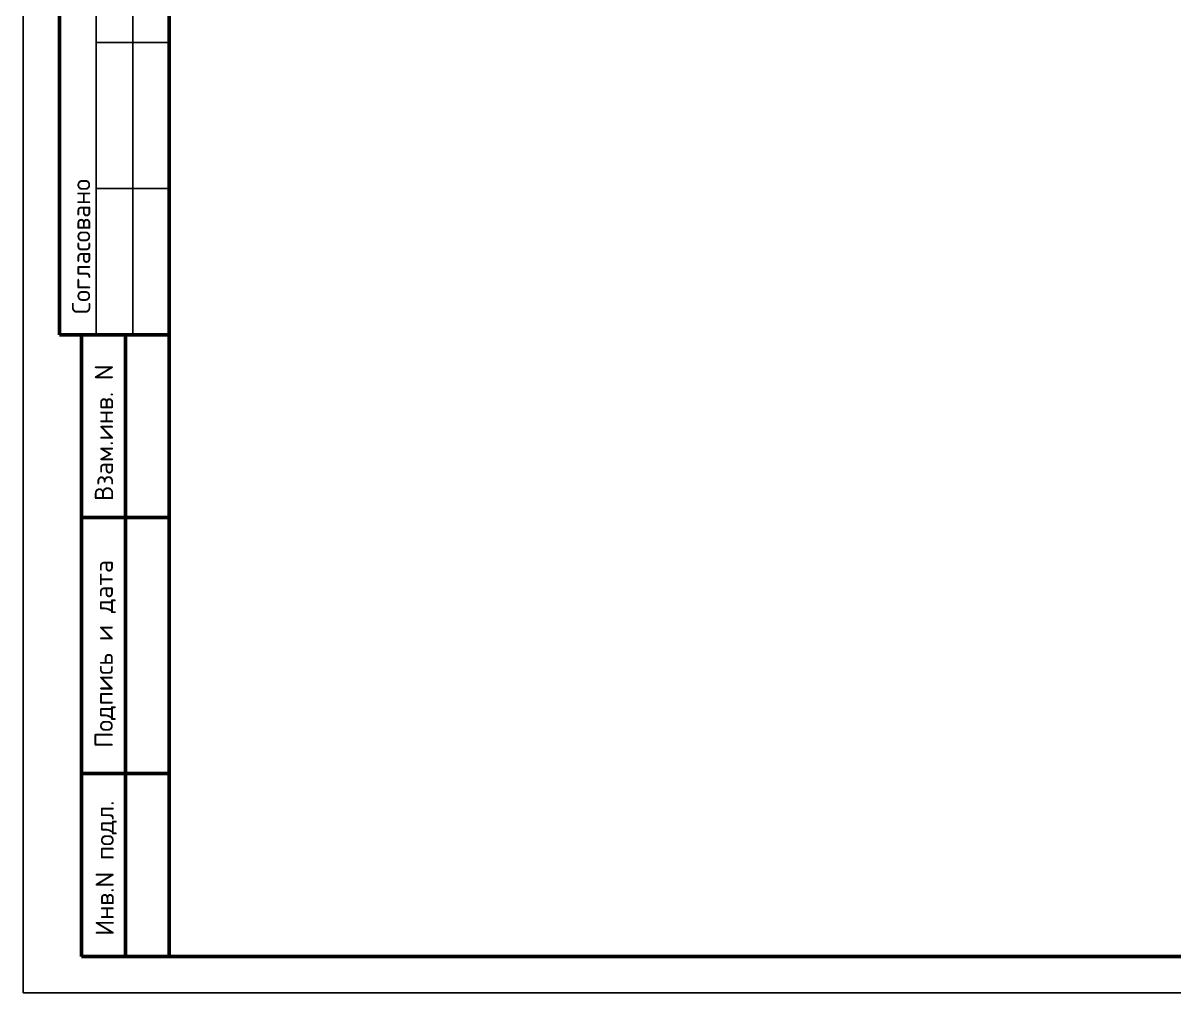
# Model space of a CAD drawing. Header units: millimetres. Extents: x -495897 to 1376592, y -28539 to 470976.
# Drawn here: x 250575 to 266320, y 242224 to 255488 of the extents above; entities that cross this region are included whole.
import ezdxf
from ezdxf.enums import TextEntityAlignment as Align

# ---------------------------------------------------------------- set-up
doc = ezdxf.new("R2010")
doc.units = ezdxf.units.MM
doc.styles.add('XREF1$0$Standard', font='isocpeur.ttf')

# ---------------------------------------------------------------- blocks, each defined once
blk = doc.blocks.new('*U1051')
at = {"lineweight": 50}
for p, q in [((5, 155), (5, 90)), ((5, 90), (20, 90)), ((8, 5), (8, 90)), ((14, 5), (14, 90)), ((8, 65), (20, 65)), ((8, 30), (20, 30)), ((8, 5), (20, 5))]:
    blk.add_line(p, q, dxfattribs=at)
for p, q in [((10, 155), (10, 90)), ((15, 155), (15, 90)), ((10, 130), (20, 130)), ((10, 110), (20, 110))]:
    blk.add_line(p, q)
blk.add_lwpolyline([(0, 0), (420, 0), (420, 297), (0, 297)], close=True)
blk.add_lwpolyline([(20, 292), (415, 292), (415, 5), (20, 5)], close=True, dxfattribs=at)
at = {"style": 'XREF1$0$Standard'}
for s, p in [('Согласовано', (7.95, 102.07)), ('Взам.инв. N', (11.07, 76.61)), ('Подпись и дата', (11.04, 46.36)), ('Инв.N подл.', (11.17, 17.07))]:
    blk.add_text(s, height=2.5, rotation=90, dxfattribs=at).set_placement(p, align=Align.MIDDLE_CENTER)
for tag, p in [('СОГЛАСОВАНО_ДАТА2', (14.37, 145.56)), ('СОГЛАСОВАНО_ДАТА3', (19.37, 145.56)), ('СОГЛАСОВАНО_ФАМИЛИЯ2', (14.37, 110.56)), ('СОГЛАСОВАНО_ФАМИЛИЯ3', (19.37, 110.56)), ('СОГЛАСОВАНО_ДОЛЖНОСТЬ2', (14.37, 90.56)), ('СОГЛАСОВАНО_ДОЛЖНОСТЬ3', (19.37, 90.56))]:
    blk.add_attdef(tag, p, '', height=2.5, rotation=90, dxfattribs=at)
for tag, p in [('ВЗАМ_ИНВ_НОМЕР', (19.37, 77.5)), ('ИНВ_N_ПОДЛ', (19.37, 17.5))]:
    blk.add_attdef(tag, text='', height=2.5, rotation=90, dxfattribs=at).set_placement(p, align=Align.CENTER)
blk.add_attdef('ИНВ_ДАТА', text='', height=2.5, rotation=90, dxfattribs=at).set_placement((19.37, 63.83), align=Align.RIGHT)

msp = doc.modelspace()

# ---------------------------------------------------------------- block references
at = {"color": 7, "transparency": 33554687, "xscale": 100, "yscale": 100, "zscale": 100}
msp.add_blockref('*U1051', (250575.074, 242223.716), dxfattribs=at)

doc.saveas('drawing.dxf')
